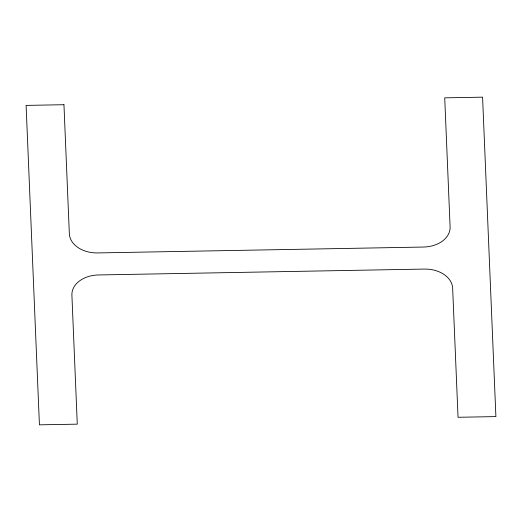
<?xml version="1.0" encoding="UTF-8"?>
<svg xmlns="http://www.w3.org/2000/svg" width="522" height="522" viewBox="0 0 522 522"><rect width="100%" height="100%" fill="white"/><g stroke="black" fill="none" stroke-linecap="round" stroke-linejoin="round"><path stroke-width="0.78" d="M63.958 104.72L26.1 105.398L39.424 424.836L77.282 424.158L71.899 295.119A27.444 19.673 0.4 0 1 98.508 274.957L424.406 269.071A27.444 19.673 0.4 0 1 452.659 288.248L458.042 417.28L495.9 416.602L482.576 97.164L444.718 97.842L450.101 226.881A27.444 19.673 0.4 0 1 423.492 247.043L97.594 252.929A27.444 19.673 0.4 0 1 69.341 233.752L63.958 104.72"/></g></svg>
